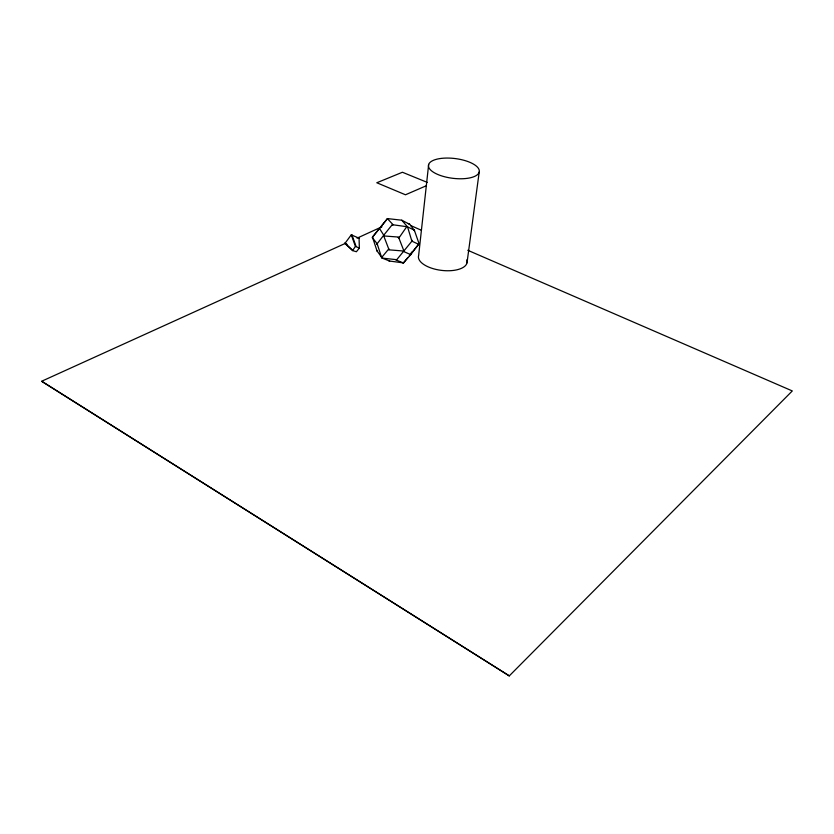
<?xml version="1.0" encoding="UTF-8"?>
<svg xmlns="http://www.w3.org/2000/svg" width="834" height="834" viewBox="0 0 834 834"><rect width="100%" height="100%" fill="white"/><g stroke="black" fill="none" stroke-linecap="round" stroke-linejoin="round"><path stroke-width="1.25" d="M409.504 223.929L414.508 230.653L418.981 243.465L411.058 254.234L403.291 262.887L389.655 261.052L382.128 258.092L376.958 250.721L372.475 237.127L387.476 218.591L401.759 220.207L409.504 224.21L408.233 223.533M410.464 254.964L411.058 254.234M372.537 237.054L372.402 237.971M381.68 257.727L377.156 243.747L383.755 235.198L379.48 228.453L372.475 237.127M381.67 257.456L388.738 248.97L383.671 235.772M382.128 258.092L396.734 259.697L411.892 241.182L418.856 244.383M428.666 164.454L418.647 255.402A24.509 11.144 7 0 0 443.01 270.539A24.509 11.144 7 0 0 466.842 259.874M467.009 262.814L479.206 172.012A25.604 9.945 7.1 0 0 443.292 158.199A25.604 9.945 7.1 0 0 439.143 175.025A25.604 9.945 7.1 0 0 479.206 172.012M403.99 251.138L398.892 238.034L406.742 226.692L393.148 224.805L387.424 218.664M411.892 241.182L407.565 226.9L401.759 220.207M41.71 381.346L509.282 675.884L41.7 381.232L345.203 243.445M409.306 255.725L411.756 252.139M383.755 235.198L392.407 224.482M403.833 262.679L407.753 257.685M414.508 230.653L414.133 229.882M388.842 260.865L389.655 261.052M377.322 251.493L376.958 250.721M359.058 237.742L359.35 248.052L356.399 251.732L352.532 250.596L344.922 243.434L351.27 234.844L359.089 238.19M352.532 250.596L355.451 246.437L359.35 248.052M381.023 226.598L380.44 227.317L387.476 218.591M384.13 235.98L399.027 237.096M388.654 249.814L403.479 251.013M411.631 252.785L418.897 244.299M509.282 675.884L792.3 390.938L467.759 250.273M403.02 262.918L403.875 262.595M357.056 238.159L381.951 226.765M426.164 185.815L405.48 194.781L376.801 182.761L402.426 172.252L427.216 182.375M392.261 225.128L393.148 224.805M372.391 237.7L377.156 243.747M395.91 259.937L403.291 262.887M344.922 243.434L346.986 244.289M410.495 225.451L421.222 230.194M403.937 251.66L410.474 254.526M407.565 226.9L414.06 230.007M388.738 248.97L389.478 249.575M398.152 237.419L398.892 238.034M344.88 242.986L352.501 250.148M412.027 240.255L412.476 240.901M376.718 243.82L377.083 244.602M351.823 234.635L356.014 246.228M351.27 234.844L355.451 246.437"/></g></svg>
